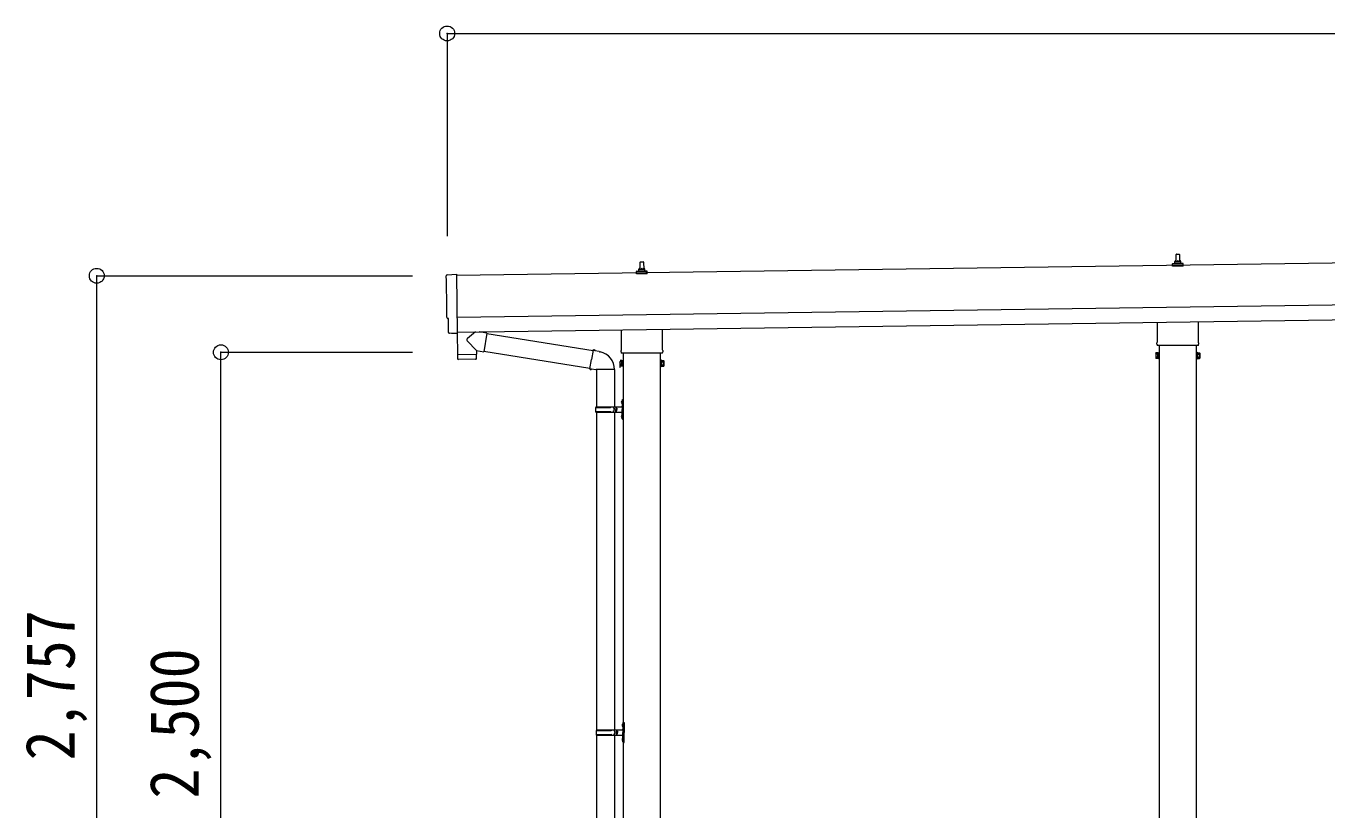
# Model space of a CAD drawing. Units: millimetres at full size, sheet at 1:50. Extents: x -14053 to 14053, y -9700 to 9700.
# Drawn here: x -390 to 3980, y -4668 to -2033 of the extents above; entities that cross this region are included whole.
import ezdxf
from ezdxf.enums import TextEntityAlignment as Align

# ---------------------------------------------------------------- set-up
doc = ezdxf.new("R2010")
doc.units = ezdxf.units.MM
doc.header["$LTSCALE"] = 50
doc.header["$PDMODE"] = 32
doc.header["$PDSIZE"] = 50
for name, color, linetype, lineweight in [('0-1_Defpoints', 4, 'Continuous', 9), ('0-2_TEXT1', 7, 'Continuous', 9), ('0-6_PARTS1', 6, 'Continuous', 9)]:
    doc.layers.add(name, color=color, linetype=linetype, lineweight=lineweight)
doc.styles.add('ＭＳ ゴシック', font='')
doc.styles.get('ＭＳ ゴシック').set_extended_font_data('MS Gothic')

msp = doc.modelspace()

# ---------------------------------------------------------------- linework, layer by layer
at = {"layer": '0-1_Defpoints'}
for p, q in [((6420.91, -2795.63), (1055.95, -2872.27)), ((1672.68, -2850.53), (1673.4, -2827)), ((1674.4, -2826.03), (1682.95, -2826.03)), ((1683.95, -2827), (1684.68, -2850.53)), ((3460.43, -2840.31), (3460.43, -2832.6)), ((3460.81, -2831.81), (3496.54, -2831.81)), ((3461.19, -2831.63), (3467.91, -2830)), ((3468.29, -2829.81), (3489.06, -2829.81)), ((3468.68, -2829.03), (3468.68, -2824.81)), ((3469.68, -2824.81), (3487.68, -2824.81)), ((3472.68, -2824.81), (3473.4, -2801.29)), ((3474.4, -2800.31), (3482.95, -2800.31)), ((3483.95, -2801.29), (3484.68, -2824.81)), ((3488.68, -2829.03), (3488.68, -2824.81)), ((3496.16, -2831.63), (3489.44, -2830)), ((3496.93, -2840.31), (3496.93, -2832.6)), ((1660.43, -2866.03), (1660.43, -2858.31)), ((1696.93, -2866.03), (1660.43, -2866.03)), ((1660.81, -2857.53), (1696.54, -2857.53)), ((1661.19, -2857.34), (1667.91, -2855.71)), ((1668.29, -2855.53), (1689.06, -2855.53)), ((1668.68, -2854.74), (1668.68, -2850.53)), ((1669.68, -2850.53), (1687.68, -2850.53)), ((1688.68, -2854.74), (1688.68, -2850.53)), ((1696.16, -2857.34), (1689.44, -2855.71)), ((1696.93, -2866.03), (1696.93, -2858.31)), ((3496.93, -2840.31), (3460.43, -2840.31)), ((1057.95, -3012.25), (6422.91, -2935.61)), ((1058.67, -3062.25), (6423.62, -2985.61)), ((1610.38, -3120.01), (1610.38, -3054.37)), ((1746.98, -3052.42), (1746.98, -3120.01)), ((3410.38, -3094.3), (3410.38, -3028.65)), ((3546.98, -3026.7), (3546.98, -3094.3)), ((1039.09, -3066.3), (1032.17, -3066.04)), ((3408.68, -3103.07), (3408.68, -3097.57)), ((3548.68, -3097.57), (3548.68, -3103.07)), ((1608.68, -3128.79), (1608.68, -3123.29)), ((1746.61, -3132.29), (1610.74, -3132.29)), ((1616.18, -3132.29), (1616.18, -6129.79)), ((1741.18, -6129.79), (1741.18, -3132.29)), ((1748.68, -3123.29), (1748.68, -3128.79)), ((3404.68, -3132.57), (3405.43, -3131.26)), ((3404.68, -3132.57), (3404.68, -3149.57)), ((3411.68, -3136.17), (3405.43, -3136.17)), ((3411.68, -3145.98), (3405.43, -3145.98)), ((3546.61, -3106.57), (3410.74, -3106.57)), ((3416.18, -3106.57), (3416.18, -6129.79)), ((3541.18, -6129.79), (3541.18, -3106.57)), ((3545.68, -3136.17), (3551.92, -3136.17)), ((3545.68, -3145.98), (3551.92, -3145.98)), ((3552.68, -3132.57), (3551.92, -3131.26)), ((3552.68, -3132.57), (3552.68, -3149.57)), ((1604.68, -3162.57), (1605.43, -3161.26)), ((1604.68, -3162.57), (1604.68, -3179.57)), ((1604.68, -3179.57), (1605.43, -3180.89)), ((1611.68, -3161.88), (1605.43, -3161.88)), ((1611.68, -3171.69), (1605.43, -3171.69)), ((1611.68, -3176.6), (1605.43, -3176.6)), ((1614.18, -3175.99), (1611.68, -3175.99)), ((1743.18, -3175.99), (1745.68, -3175.99)), ((1745.68, -3161.88), (1751.92, -3161.88)), ((1745.68, -3171.69), (1751.92, -3171.69)), ((1745.68, -3176.6), (1751.92, -3176.6)), ((1752.68, -3158.29), (1751.92, -3156.97)), ((1752.68, -3175.29), (1751.92, -3176.6)), ((1752.68, -3158.29), (1752.68, -3175.29)), ((3404.68, -3149.57), (3405.43, -3150.89)), ((3411.68, -3150.89), (3405.43, -3150.89)), ((3414.18, -3150.27), (3411.68, -3150.27)), ((3543.18, -3150.27), (3545.68, -3150.27)), ((3545.68, -3150.89), (3551.92, -3150.89)), ((3552.68, -3149.57), (3551.92, -3150.89))]:
    msp.add_line(p, q, dxfattribs=at)
for points in [[(1024.34, -2869.28), (1055.88, -2867.18), (1058.71, -3065.02)], [(1029.29, -3063.08), (1028.62, -3016.06), (1028.01, -3016.07)], [(1039.83, -3066.01), (1040.49, -3065.37), (1058.72, -3066.02)], [(3411.68, -3150.89), (3411.68, -3131.26), (3405.43, -3131.26)], [(3411.68, -3150.27), (3411.68, -3131.87), (3414.18, -3131.87)], [(3545.68, -3150.27), (3545.68, -3131.87), (3543.18, -3131.87)], [(3545.68, -3150.89), (3545.68, -3131.26), (3551.92, -3131.26)], [(1611.68, -3176.6), (1611.68, -3156.97), (1605.43, -3156.97)], [(1611.68, -3175.99), (1611.68, -3157.59), (1614.18, -3157.59)], [(1745.68, -3175.99), (1745.68, -3157.59), (1743.18, -3157.59)], [(1745.68, -3176.6), (1745.68, -3156.97), (1751.92, -3156.97)]]:
    msp.add_lwpolyline(points, dxfattribs=at)
for points in [[(3414.18, -3151.57), (3414.18, -3130.57), (3416.18, -3130.57), (3416.18, -3151.57)], [(3543.18, -3151.57), (3543.18, -3130.57), (3541.18, -3130.57), (3541.18, -3151.57)], [(1614.18, -3177.29), (1614.18, -3156.29), (1616.18, -3156.29), (1616.18, -3177.29)], [(1743.18, -3177.29), (1743.18, -3156.29), (1741.18, -3156.29), (1741.18, -3177.29)]]:
    msp.add_lwpolyline(points, close=True, dxfattribs=at)
for centre, radius, start, end in [((1674.4, -2827.03), 1, 90, 178.60509), ((1682.95, -2827.03), 1, 1.39491, 90), ((3461.43, -2832.6), 1, 103.62699, 180), ((3467.68, -2829.03), 1, 283.62699, 0), ((3472.76, -2825.45), 4.13, 90, 171.17633), ((3469.68, -2825.81), 1, 90, 180), ((3474.4, -2801.31), 1, 90, 178.60509), ((3482.01, -2824.81), 4.83, 133.60282, 180), ((3475.34, -2824.81), 4.83, 0, 46.39718), ((3482.95, -2801.31), 1, 1.39491, 90), ((3484.59, -2825.45), 4.13, 8.82367, 90), ((3487.68, -2825.81), 1, 0, 90), ((3489.68, -2829.03), 1, 180, 256.37301), ((3495.93, -2832.6), 1, 0, 76.37301), ((1661.43, -2858.31), 1, 103.62699, 180), ((1667.68, -2854.74), 1, 283.62699, 0), ((1672.76, -2851.16), 4.13, 90, 171.17633), ((1669.68, -2851.53), 1, 90, 180), ((1682.01, -2850.53), 4.83, 133.60282, 180), ((1675.34, -2850.53), 4.83, 0, 46.39718), ((1684.59, -2851.16), 4.13, 8.82367, 90), ((1687.68, -2851.53), 1, 0, 90), ((1689.68, -2854.74), 1, 180, 256.37301), ((1695.93, -2858.31), 1, 0, 76.37301), ((3412.68, -3097.57), 4, 125.09963, 180), ((3544.68, -3097.57), 4, 0, 54.90037), ((1612.68, -3123.29), 4, 125.09963, 180), ((1612.68, -3128.79), 4, 180, 194.47751), ((1612.68, -3128.79), 4, 194.47751, 241.04498), ((1744.68, -3128.79), 4, 298.95502, 345.52249), ((1744.68, -3123.29), 4, 0, 54.90037), ((1744.68, -3128.79), 4, 345.52249, 0), ((3409.02, -3133.71), 4.34, 145.61575, 214.38425), ((3420.92, -3141.07), 16.24, 162.41205, 197.58795), ((3409.02, -3148.43), 4.34, 145.61575, 214.38425), ((3412.68, -3103.07), 4, 180, 194.47751), ((3412.68, -3103.07), 4, 194.47751, 241.04498), ((3544.68, -3103.07), 4, 298.95502, 345.52249), ((3544.68, -3103.07), 4, 345.52249, 0), ((3536.43, -3141.07), 16.24, 342.41205, 17.58795), ((3548.33, -3133.71), 4.34, 325.61575, 34.38425), ((3548.33, -3148.43), 4.34, 325.61575, 34.38425), ((1609.02, -3163.71), 4.34, 145.61575, 214.38425), ((1609.02, -3178.43), 4.34, 145.61575, 214.38425), ((1620.92, -3171.07), 16.24, 162.41205, 197.58795), ((1736.43, -3166.79), 16.24, 342.41205, 17.58795), ((1748.33, -3159.43), 4.34, 325.61575, 34.38425), ((1748.33, -3174.15), 4.34, 325.61575, 34.38425)]:
    msp.add_arc(centre, radius, start, end, dxfattribs=at)
for centre, major_axis, ratio, start_param, end_param in [((1024.54, -2872.28), (-3, -0.04), 0.99863, 4.7647489, 6.2979817), ((-3739.83, -3010.77), (4762.89, 68.04), 0.99863, 6.2686928, 6.2979817), ((1027.95, -3011.67), (-4.41, -0.06), 0.99863, 6.2686928, 7.8539816), ((1032.29, -3063.03), (-2.15, -2.1), 0.9974, 5.5252311, 7.0411395), ((1039.13, -3065.3), (-0.717, -0.7), 0.9974, 0.7579542, 1.5707963)]:
    msp.add_ellipse(centre, major_axis=major_axis, ratio=ratio, start_param=start_param, end_param=end_param, dxfattribs=at)
at = {"layer": '0-2_TEXT1'}
for p, q in [((1058.71, -3065.02), (1058.72, -3066.02)), ((1123.16, -3124.32), (1092.29, -3091.21)), ((1120.11, -3061.37), (1092.47, -3083.88)), ((1157.74, -3065.38), (1131.9, -3061.2)), ((1157.74, -3065.38), (1147.57, -3128.26)), ((1157.44, -3067.21), (1514.81, -3124.1)), ((1059.35, -3138.25), (1059.77, -3151.3)), ((1063.84, -3137.18), (1063.87, -3138.18)), ((1118.83, -3136.4), (1118.83, -3137.4)), ((1123.16, -3124.32), (1147.57, -3128.26)), ((1123.16, -3124.32), (1123.33, -3136.33)), ((1147.87, -3126.44), (1504.39, -3183.2)), ((1515.13, -3122.29), (1509.6, -3153.65)), ((1515.13, -3122.29), (1516.27, -3120.3)), ((1516.27, -3120.3), (1519.83, -3120.93)), ((1519.83, -3120.93), (1520.25, -3123.28)), ((1534.76, -3126.1), (1536.45, -3127.73)), ((1536.45, -3127.73), (1538.56, -3128.18)), ((1120.35, -3153.38), (1062.81, -3154.2)), ((1504.06, -3185.02), (1509.6, -3153.65)), ((1504.06, -3185.02), (1504.46, -3187.27)), ((1504.06, -3185.02), (1509.22, -3185.83)), ((1504.46, -3187.27), (1508.02, -3187.9)), ((1508.02, -3187.9), (1509.22, -3185.83)), ((1509.22, -3185.83), (1523.82, -3188.15)), ((1523.82, -3188.15), (1526.03, -3187.16)), ((1586.32, -3187.56), (1525.14, -3187.56)), ((1526.18, -3187.56), (1526.18, -3312.8)), ((1586.18, -3187.56), (1586.18, -3312.8)), ((1523.18, -3314.8), (1573.51, -3314.8)), ((1524.18, -3312.8), (1610.18, -3312.8)), ((1524.18, -3312.8), (1524.18, -3314.8)), ((1583.18, -3312.8), (1583.18, -3317.3)), ((1583.18, -3317.3), (1585.18, -3317.3)), ((1585.18, -3317.3), (1585.18, -3321.8)), ((1591.18, -3312.8), (1591.18, -3321.8)), ((1591.18, -3317.3), (1594.18, -3317.3)), ((1594.18, -3317.3), (1594.18, -3321.8)), ((1609.87, -3295.65), (1611.92, -3296.65)), ((1611.14, -3293.65), (1611.78, -3293.65)), ((1611.14, -3293.65), (1611.14, -3301.95)), ((1611.14, -3301.95), (1611.78, -3301.95)), ((1611.78, -3293.65), (1611.78, -3301.95)), ((1611.78, -3293.65), (1612.18, -3294.05)), ((1611.78, -3301.95), (1612.18, -3301.55)), ((1611.92, -3296.65), (1612.53, -3297.8)), ((1612.18, -3289.8), (1615.18, -3288.3)), ((1612.18, -3289.8), (1612.18, -3321.8)), ((1612.18, -3294.05), (1612.18, -3301.55)), ((1615.18, -3288.3), (1615.18, -3321.8)), ((1615.18, -3288.3), (1616.18, -3288.3)), ((1616.18, -3288.3), (1616.18, -3321.8)), ((1523.18, -3328.8), (1573.51, -3328.8)), ((1524.18, -3330.8), (1524.18, -3328.8)), ((1524.18, -3330.8), (1610.18, -3330.8)), ((1526.18, -3330.8), (1526.18, -4398.29)), ((1583.18, -3330.8), (1583.18, -3326.3)), ((1583.18, -3326.3), (1585.18, -3326.3)), ((1585.18, -3326.3), (1585.18, -3321.8)), ((1586.18, -3330.8), (1586.18, -4398.29)), ((1591.18, -3330.8), (1591.18, -3321.8)), ((1591.18, -3326.3), (1594.18, -3326.3)), ((1594.18, -3326.3), (1594.18, -3321.8)), ((1609.87, -3343.65), (1611.92, -3344.65)), ((1611.14, -3341.65), (1611.78, -3341.65)), ((1611.14, -3341.65), (1611.14, -3349.95)), ((1611.14, -3349.95), (1611.78, -3349.95)), ((1611.78, -3341.65), (1611.78, -3349.95)), ((1611.78, -3341.65), (1612.18, -3342.05)), ((1611.78, -3349.95), (1612.18, -3349.55)), ((1611.92, -3344.65), (1612.53, -3345.8)), ((1612.18, -3353.8), (1612.18, -3321.8)), ((1612.18, -3342.05), (1612.18, -3349.55)), ((1612.18, -3353.8), (1615.18, -3355.3)), ((1615.18, -3355.3), (1615.18, -3321.8)), ((1615.18, -3355.3), (1616.18, -3355.3)), ((1616.18, -3355.3), (1616.18, -3321.8)), ((1525.68, -4400.29), (1576.01, -4400.29)), ((1526.68, -4398.29), (1612.68, -4398.29)), ((1526.68, -4398.29), (1526.68, -4400.29)), ((1585.68, -4398.29), (1585.68, -4402.79)), ((1585.68, -4402.79), (1587.68, -4402.79)), ((1585.68, -4416.29), (1585.68, -4411.79)), ((1585.68, -4411.79), (1587.68, -4411.79)), ((1587.68, -4402.79), (1587.68, -4407.29)), ((1587.68, -4411.79), (1587.68, -4407.29)), ((1593.68, -4398.29), (1593.68, -4407.29)), ((1593.68, -4402.79), (1596.68, -4402.79)), ((1593.68, -4416.29), (1593.68, -4407.29)), ((1593.68, -4411.79), (1596.68, -4411.79)), ((1596.68, -4402.79), (1596.68, -4407.29)), ((1596.68, -4411.79), (1596.68, -4407.29)), ((1612.37, -4381.14), (1614.42, -4382.14)), ((1613.64, -4379.14), (1614.28, -4379.14)), ((1613.64, -4379.14), (1613.64, -4387.44)), ((1613.64, -4387.44), (1614.28, -4387.44)), ((1614.28, -4379.14), (1614.28, -4387.44)), ((1614.28, -4379.14), (1614.68, -4379.54)), ((1614.28, -4387.44), (1614.68, -4387.04)), ((1614.42, -4382.14), (1615.03, -4383.29)), ((1614.68, -4375.29), (1617.68, -4373.79)), ((1614.68, -4375.29), (1614.68, -4407.29)), ((1614.68, -4379.54), (1614.68, -4387.04)), ((1614.68, -4439.29), (1614.68, -4407.29)), ((1617.68, -4373.79), (1617.68, -4407.29)), ((1617.68, -4373.79), (1618.68, -4373.79)), ((1617.68, -4440.79), (1617.68, -4407.29)), ((1618.68, -4373.79), (1618.68, -4407.29)), ((1618.68, -4440.79), (1618.68, -4407.29)), ((1525.68, -4414.29), (1576.01, -4414.29)), ((1526.18, -4416.28), (1526.18, -5420.79)), ((1526.68, -4416.29), (1526.68, -4414.29)), ((1526.68, -4416.29), (1612.68, -4416.29)), ((1586.18, -4416.28), (1586.18, -5420.79)), ((1612.37, -4429.14), (1614.42, -4430.14)), ((1613.64, -4427.14), (1614.28, -4427.14)), ((1613.64, -4427.14), (1613.64, -4435.44)), ((1613.64, -4435.44), (1614.28, -4435.44)), ((1614.28, -4427.14), (1614.28, -4435.44)), ((1614.28, -4427.14), (1614.68, -4427.54)), ((1614.28, -4435.44), (1614.68, -4435.04)), ((1614.42, -4430.14), (1615.03, -4431.29)), ((1614.68, -4427.54), (1614.68, -4435.04)), ((1614.68, -4439.29), (1617.68, -4440.79)), ((1617.68, -4440.79), (1618.68, -4440.79))]:
    msp.add_line(p, q, dxfattribs=at)
for points in [[(1058.32, -3066.01), (1059.34, -3137.25), (1123.33, -3136.33)], [(1123.31, -3150.39), (1123.35, -3137.33), (1059.35, -3138.25)], [(1515.13, -3122.29), (1520.25, -3123.28), (1534.76, -3126.1)], [(1609.87, -3299.94), (1611.92, -3298.95), (1612.53, -3297.8)], [(1609.87, -3347.94), (1611.92, -3346.95), (1612.53, -3345.8)], [(1612.37, -4385.43), (1614.42, -4384.44), (1615.03, -4383.29)], [(1612.37, -4433.43), (1614.42, -4432.44), (1615.03, -4431.29)]]:
    msp.add_lwpolyline(points, dxfattribs=at)
for centre, radius, start, end in [((1095.78, -3087.63), 5, 131.47396, 225.79244), ((1526.03, -3187.16), 60.3, 359.62495, 78), ((1062.77, -3151.2), 3, 181.81845, 270.86677), ((1120.31, -3150.38), 3, 270.81845, 359.81845), ((1571.93, -3321.8), 49.25, 171.82876, 180.00002), ((1573.51, -3312.8), 2, 270, 359.99998), ((1615.47, -3297.8), 6, 136.21765, 223.78235), ((1610.18, -3310.8), 2, 270, 359.99998), ((1571.93, -3321.8), 49.25, 180.00002, 188.17127), ((1573.51, -3330.8), 2, 0.00005, 90.00004), ((1615.47, -3345.8), 6, 136.21765, 223.78235), ((1610.18, -3332.8), 2, 0.00005, 90.00004), ((1574.43, -4407.29), 49.25, 171.82876, 180.00002), ((1574.43, -4407.29), 49.25, 180.00002, 188.17127), ((1576.01, -4398.29), 2, 270, 359.99998), ((1617.97, -4383.29), 6, 136.21765, 223.78235), ((1612.68, -4396.29), 2, 270, 359.99998), ((1576.01, -4416.29), 2, 0.00005, 90.00004), ((1617.97, -4431.29), 6, 136.21765, 223.78235), ((1612.68, -4418.29), 2, 0.00005, 90.00004)]:
    msp.add_arc(centre, radius, start, end, dxfattribs=at)
at = {"layer": '0-6_PARTS1'}
for p, q in [((1024.68, -2058.33), (1024.68, -2739.28)), ((1024.68, -2058.33), (7734.68, -2058.33)), ((-152.11, -2872.77), (908.25, -2872.77)), ((-152.11, -5629.79), (-152.11, -2872.77)), ((264.71, -3129.79), (908.25, -3129.79)), ((264.71, -5629.79), (264.71, -3129.79))]:
    msp.add_line(p, q, dxfattribs=at)
for p in [(1024.68, -2058.33), (-152.11, -2872.77), (264.71, -3129.79)]:
    msp.add_point(p, dxfattribs=at)

# ---------------------------------------------------------------- texts
at = {"layer": '0-6_PARTS1', "color": 7, "style": 'ＭＳ ゴシック', "width": 0.9}
for s, p in [('2,757', (-177.11, -4501.28)), ('2,500', (239.71, -4629.79))]:
    msp.add_text(s, height=165, rotation=90, dxfattribs=at).set_placement(p, align=Align.BOTTOM_LEFT)

doc.saveas('drawing.dxf')
